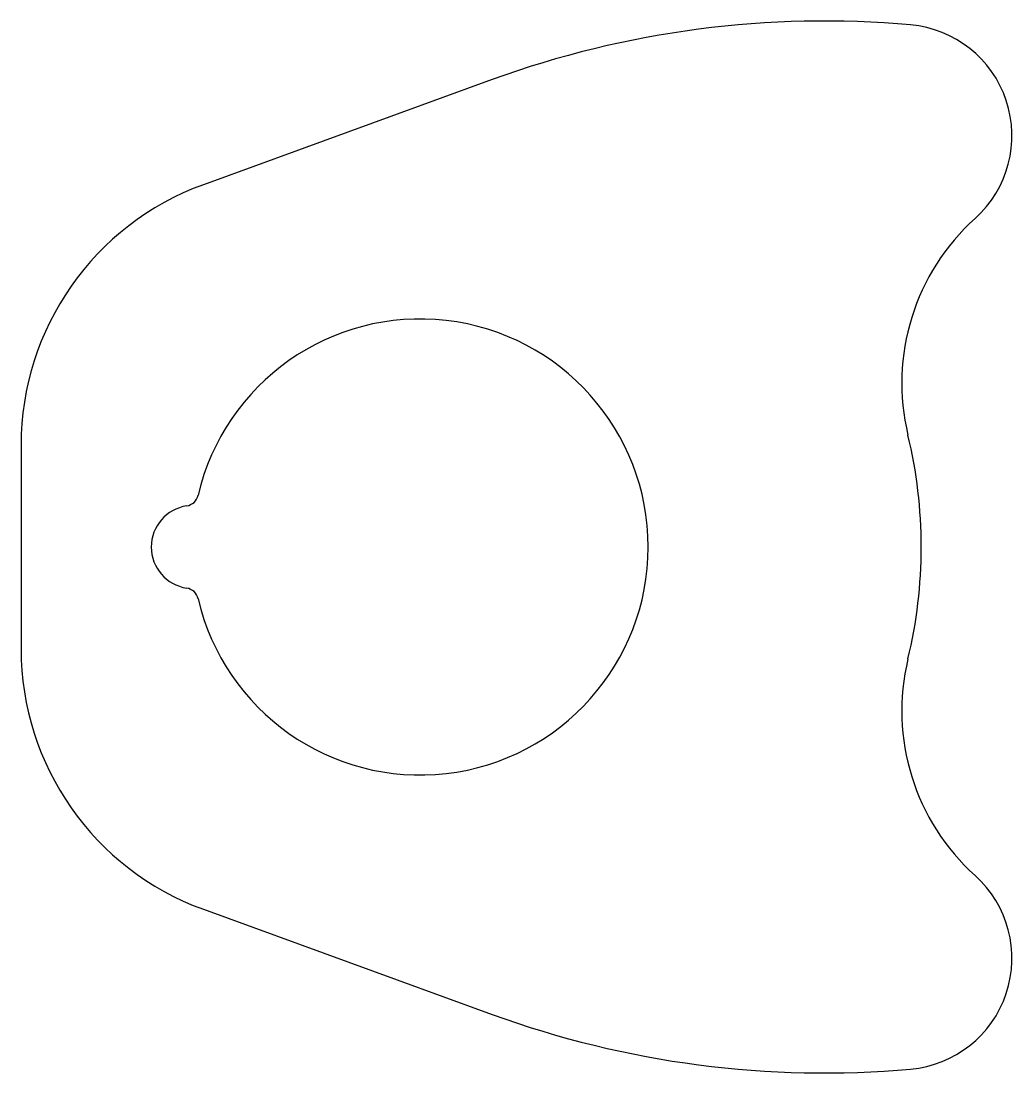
# Model space of a CAD drawing. Extents: x 2309.1 to 2344.9, y 1621.7 to 1659.6.
import ezdxf

# ---------------------------------------------------------------- set-up
doc = ezdxf.new("R2010")
doc.units = 0
doc.layers.get('0').update_dxf_attribs({"linetype": 'CONTINUOUS'})

msp = doc.modelspace()

# ---------------------------------------------------------------- linework, layer by layer
for p, q in [((2326.132, 1657.536), (2315.711, 1653.743)), ((2309.131, 1644.347), (2309.131, 1636.998)), ((2315.711, 1627.601), (2326.132, 1623.808))]:
    msp.add_line(p, q)
for centre, radius, start, end in [((2338.103, 1624.647), 35, 84.8804, 110), ((2340.868, 1655.51), 4.013, 312.0099, 84.8804), ((2319.131, 1644.347), 10, 109.9998, 180.0002), ((2348.908, 1646.583), 8.001, 132.0099, 193.5655), ((2323.531, 1640.672), 8.225, 193.1011, 166.8989), ((2324.41, 1640.672), 17.2, 346.4345, 13.5655), ((2315.033, 1642.65), 0.5, 278.5662, 346.8989), ((2315.331, 1640.672), 1.5, 98.5662, 261.4338), ((2315.033, 1638.694), 0.5, 13.1011, 81.4338), ((2319.131, 1636.998), 10, 179.9998, 250.0002), ((2348.908, 1634.761), 8.001, 166.4345, 227.9901), ((2340.868, 1625.834), 4.013, 275.1196, 47.9901), ((2338.103, 1656.697), 35, 250, 275.1196)]:
    msp.add_arc(centre, radius, start, end)

doc.saveas('drawing.dxf')
